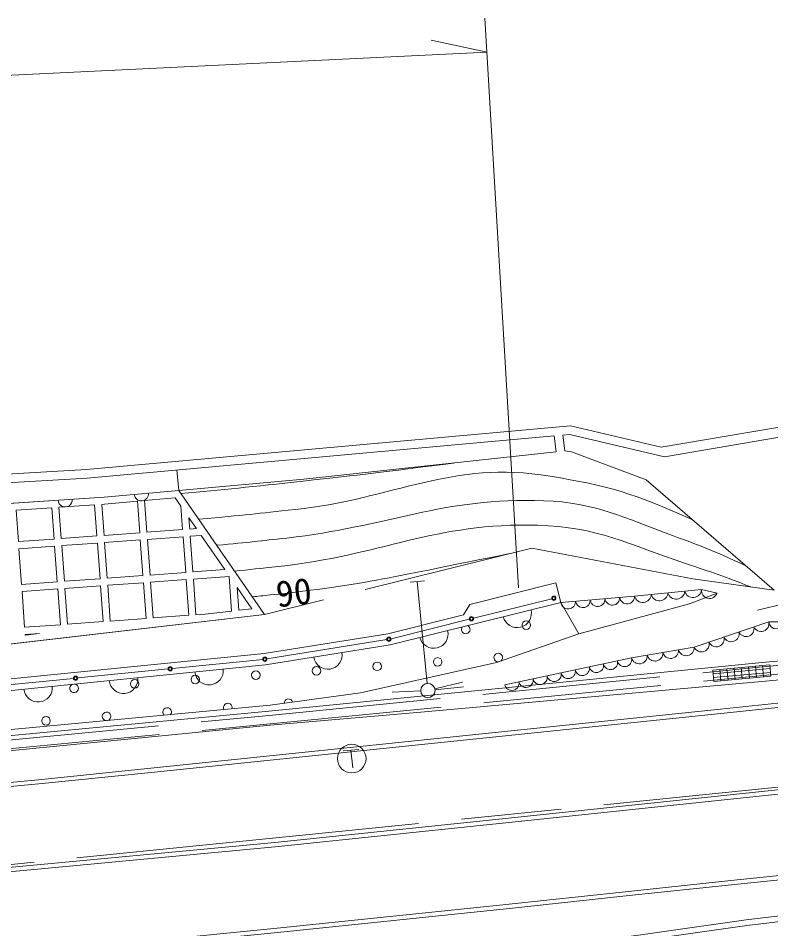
# Model space of a CAD drawing. Units: millimetres, scale not verified. Extents: x 40000 to 680000, y 20000 to 380000.
# Drawn here: x 406308 to 432589, y 274412 to 306211 of the extents above; entities that cross this region are included whole.
import ezdxf
from ezdxf.enums import TextEntityAlignment as Align

# ---------------------------------------------------------------- set-up
doc = ezdxf.new("R2010")
doc.units = ezdxf.units.MM
doc.header["$LTSCALE"] = 1000
doc.linetypes.add('CHAIN', pattern=[18.5, 12, -1.5, 3.5, -1.5])
doc.linetypes.add('DASHED', pattern=[7.5, 6, -1.5])
for name, color, linetype, lineweight in [('M-BGD', 7, 'Continuous', 13), ('M-BGD-EXST', 7, 'Continuous', 13), ('M-BMK', 2, 'CHAIN', 13), ('M-STR-HTXT', 7, 'Continuous', 13), ('M-STR-STRC', 7, 'Continuous', 13)]:
    doc.layers.add(name, color=color, linetype=linetype, lineweight=lineweight)
doc.styles.add('ＭＳ ゴシック', font='')
doc.styles.get('ＭＳ ゴシック').set_extended_font_data('MS Gothic')

msp = doc.modelspace()

# ---------------------------------------------------------------- linework, layer by layer
at = {"layer": 'M-BGD'}
for p, q in [((434769, 292256), (428766, 291233)), ((428766, 291233), (425596, 291980)), ((425093, 291064), (425023, 291627)), ((425574, 291676), (425322, 291654)), ((425391, 291101), (425322, 291654)), ((428881, 290897), (425574, 291676)), ((434848, 291915), (428881, 290897)), ((425629, 291068), (425391, 291101)), ((428239, 290089), (425629, 291068)), ((411913, 289721), (411849, 290437)), ((432710, 286235), (428239, 290089)), ((411913, 289721), (409304, 289487)), ((414908, 285391), (411913, 289721)), ((414908, 285391), (411913, 289721)), ((409304, 289487), (401601, 288967)), ((410721, 289363), (411790, 289459)), ((411790, 289459), (411988, 289173)), ((407481, 289113), (406233, 289029)), ((407560, 288024), (407481, 289113)), ((408977, 289214), (407730, 289130)), ((407730, 289130), (407810, 288042)), ((409056, 288133), (408977, 289214)), ((409227, 289231), (409324, 289238)), ((409227, 289231), (409306, 288151)), ((409324, 289238), (410472, 289341)), ((410552, 288243), (410472, 289341)), ((410721, 289363), (410802, 288261)), ((412048, 288352), (411988, 289173)), ((406233, 289029), (406313, 287933)), ((412268, 288767), (412298, 288370)), ((412268, 288767), (412531, 288387)), ((407810, 288042), (409056, 288133)), ((409306, 288151), (410552, 288243)), ((410802, 288261), (412048, 288352)), ((412066, 288103), (410820, 288011)), ((412158, 286856), (412066, 288103)), ((412298, 288370), (412531, 288387)), ((412696, 288149), (412316, 288121)), ((412316, 288121), (412407, 286874)), ((412696, 288149), (413522, 286956)), ((406313, 287933), (407560, 288024)), ((409074, 287884), (407828, 287793)), ((407828, 287793), (407919, 286546)), ((409166, 286637), (409074, 287884)), ((410570, 287993), (409324, 287902)), ((409324, 287902), (409415, 286655)), ((410662, 286747), (410570, 287993)), ((410820, 288011), (410911, 286765)), ((407578, 287775), (406332, 287683)), ((406332, 287683), (406423, 286437)), ((407670, 286528), (407578, 287775)), ((410911, 286765), (412158, 286856)), ((412407, 286874), (413522, 286956)), ((406423, 286437), (407670, 286528)), ((407919, 286546), (409166, 286637)), ((409415, 286655), (410662, 286747)), ((412176, 286607), (410929, 286515)), ((410929, 286515), (411020, 285269)), ((412267, 285360), (412176, 286607)), ((413672, 286716), (412425, 286625)), ((412425, 286625), (412516, 285378)), ((413760, 285509), (413672, 286716)), ((407688, 286279), (406441, 286187)), ((407779, 285032), (407688, 286279)), ((409184, 286388), (407937, 286297)), ((407937, 286297), (408028, 285050)), ((409275, 285141), (409184, 286388)), ((410680, 286497), (409433, 286406)), ((409433, 286406), (409524, 285159)), ((410771, 285251), (410680, 286497)), ((413950, 286336), (414009, 285538)), ((413950, 286336), (414465, 285591)), ((425087, 286491), (422078, 285741)), ((425256, 285811), (425087, 286491)), ((406441, 286187), (406532, 284941)), ((422206, 285258), (424941, 285939)), ((414465, 285591), (414009, 285538)), ((421860, 285378), (422078, 285741)), ((425256, 285811), (425889, 284712)), ((403761, 284093), (414908, 285391)), ((409524, 285159), (410771, 285251)), ((411020, 285269), (412267, 285360)), ((412516, 285378), (412835, 285401)), ((413760, 285509), (412835, 285401)), ((421860, 285378), (419214, 284718)), ((406532, 284941), (407779, 285032)), ((408028, 285050), (409275, 285141)), ((419327, 284540), (422061, 285222)), ((407055, 284728), (406550, 284691)), ((406550, 284691), (406552, 284670)), ((407055, 284728), (406552, 284670)), ((414995, 283836), (419180, 284510)), ((411691, 283501), (414846, 283817)), ((432283, 283711), (422734, 282769)), ((408387, 283171), (411542, 283486)), ((430597, 283050), (430560, 283448)), ((430572, 283315), (432564, 283498)), ((430585, 283183), (432576, 283365)), ((430846, 283073), (430809, 283471)), ((431095, 283095), (431058, 283494)), ((431344, 283118), (431307, 283516)), ((431593, 283141), (431556, 283539)), ((431842, 283164), (431805, 283562)), ((432090, 283187), (432054, 283585)), ((432339, 283209), (432303, 283608)), ((405083, 282840), (408238, 283156)), ((415102, 281527), (420369, 281971))]:
    msp.add_line(p, q, dxfattribs=at)
at = {"layer": 'M-BGD', "linetype": 'DASHED'}
for p, q in [((424245, 287704), (414908, 285391)), ((429867, 286631), (424245, 287704)), ((432710, 286235), (429867, 286631)), ((429748, 285759), (430716, 286136)), ((425889, 284712), (429748, 285759)), ((432298, 283561), (442046, 284450)), ((432327, 283263), (442075, 284151)), ((422749, 282620), (432298, 283561)), ((422778, 282321), (432327, 283263)), ((415074, 281863), (422749, 282620)), ((415102, 281564), (422778, 282321)), ((405230, 280930), (415074, 281863)), ((405260, 280631), (415102, 281564))]:
    msp.add_line(p, q, dxfattribs=at)
at = {"layer": 'M-BGD'}
for points in [[(425596, 291980), (408689, 290453), (401708, 290038), (392056, 290535), (389526, 291289)], [(425023, 291627), (408711, 290154), (401709, 289738), (392004, 290237), (388747, 291209)], [(411913, 289721), (416283, 290112), (425093, 291064)], [(390582, 289451), (401601, 288967), (409304, 289487), (411913, 289721)], [(432283, 283711), (442032, 284599), (446525, 285050), (454541, 285823), (462565, 286666), (468433, 287279), (476521, 288134), (488781, 289423)], [(425256, 285811), (427829, 286028), (430169, 286259), (430716, 286136)], [(376750, 280321), (383284, 280793), (395298, 281649), (405028, 282634), (414947, 283626), (419294, 284326), (425256, 285811)], [(391222, 283121), (403761, 284093), (414908, 285391)], [(423302, 282932), (427728, 283869), (429916, 284243), (432519, 285135), (433585, 285135)], [(425889, 284712), (423016, 283712), (418260, 282653), (415101, 282222), (405194, 281288), (395535, 280267), (392078, 279906), (385201, 279483), (381687, 279401), (376732, 279483)], [(419214, 284718), (414895, 284023), (404988, 283032), (395540, 282076), (383255, 281192), (380122, 280966)], [(392078, 279906), (395535, 280267), (405194, 281288), (415101, 282222), (418260, 282653), (423016, 283712), (425889, 284712)], [(442094, 283952), (432279, 283053), (420369, 281971)], [(376745, 279293), (381616, 279190), (385188, 279280), (392081, 279737), (395624, 280059), (405215, 281079), (415059, 282012), (422734, 282769)], [(415102, 281527), (405384, 280563), (395668, 279568), (392219, 279221), (385259, 278779), (381601, 278670), (376564, 278808), (371519, 279145)], [(422124, 273312), (426650, 274002), (431728, 274720), (439460, 275650), (447455, 276575), (455569, 277514), (463350, 278369)], [(422154, 273114), (426679, 273804), (431754, 274522), (439484, 275451), (447478, 276376), (455591, 277315), (463329, 278165)]]:
    msp.add_lwpolyline(points, dxfattribs=at)
msp.add_lwpolyline([(432588, 283232), (430597, 283050), (430560, 283448), (432552, 283630)], close=True, dxfattribs=at)
for centre, radius in [((425013, 285957), 75), ((425013, 285957), 60), ((425013, 285957), 50), ((422134, 285240), 75), ((422134, 285240), 60), ((422134, 285240), 50), ((424052, 285018), 150), ((419254, 284522), 75), ((419254, 284522), 60), ((419254, 284522), 50), ((414921, 283824), 75), ((414921, 283824), 60), ((414921, 283824), 50), ((418839, 283577), 150), ((420955, 283730), 150), ((411616, 283494), 75), ((411616, 283494), 60), ((411616, 283494), 50), ((414608, 283271), 150), ((416723, 283424), 150), ((408312, 283163), 75), ((408312, 283163), 60), ((408312, 283163), 50), ((410376, 282965), 150), ((412492, 283118), 150), ((407279, 281678), 150)]:
    msp.add_circle(centre, radius, dxfattribs=at)
for centre, radius, start, end in [((407947, 289395), 250, 183.8635, 3.8635), ((410609, 289604), 250, 185.1159, 5.1159), ((429287, 286220), 298, 194.8759, 356.4147), ((429872, 286278), 298, 194.8759, 356.4147), ((430449, 286229), 282, 173.8051, 340.7792), ((426027, 285885), 258, 186.6709, 2.9478), ((426542, 285928), 258, 186.6709, 2.9478), ((427056, 285971), 258, 186.6709, 2.9478), ((427571, 286015), 258, 186.6709, 2.9478), ((428117, 286104), 298, 194.8759, 356.4147), ((428702, 286162), 298, 194.8759, 356.4147), ((425512, 285841), 258, 186.6709, 2.9478), ((423731, 285431), 500, 193.9887, 13.9887), ((421936, 284865), 150, 143.1834, 64.794), ((431729, 284892), 276, 204.3821, 13.4217), ((432250, 285071), 276, 204.3821, 13.4217), ((432785, 285152), 267, 183.7017, 356.3001), ((420819, 284706), 500, 193.9887, 13.9887), ((431208, 284714), 276, 204.3821, 13.4217), ((430167, 284358), 276, 204.3821, 13.4217), ((430688, 284536), 276, 204.3821, 13.4217), ((417120, 283976), 500, 189.1493, 9.1493), ((423071, 283883), 150, 305.5302, 272.8511), ((428544, 284038), 279, 195.6686, 3.7773), ((429090, 284131), 279, 195.6686, 3.7773), ((429637, 284225), 279, 195.6686, 3.7773), ((426499, 283610), 251, 192.2491, 11.6408), ((426990, 283714), 251, 192.2491, 11.6408), ((427482, 283818), 251, 192.2491, 11.6408), ((427997, 283944), 279, 195.6686, 3.7773), ((412972, 283428), 500, 185.7135, 5.7135), ((425023, 283298), 251, 192.2491, 11.6408), ((425515, 283402), 251, 192.2491, 11.6408), ((426007, 283506), 251, 192.2491, 11.6408), ((409987, 283130), 500, 185.7135, 5.7135), ((423548, 282986), 251, 192.2491, 11.6408), ((424040, 283090), 251, 192.2491, 11.6408), ((424531, 283194), 251, 192.2491, 11.6408), ((407002, 282831), 500, 185.7135, 5.7135), ((408260, 282812), 150, 111.775, 79.652), ((415742, 282290), 150, 15.2161, 180.3432), ((411510, 281984), 150, 323.5126, 227.2615), ((413626, 282137), 150, 344.3595, 206.4146), ((409395, 281831), 150, 287.9167, 262.8573)]:
    msp.add_arc(centre, radius, start, end, dxfattribs=at)
for points, knots in [([(411987, 289614), (413472, 289747), (414449, 289843), (416263, 290044), (418316, 290272), (418975, 290351), (421512, 290677)], [0, 0, 0, 0, 1, 1, 1, 2, 2, 2, 2]), ([(412612, 288711), (414237, 288860), (414662, 288910), (415974, 289051), (419462, 289427), (421419, 290792), (424880, 290218), (426888, 289884), (427822, 289628), (429863, 288689)], [0, 0, 0, 0, 1, 1, 1, 2, 2, 2, 3, 3, 3, 3]), ([(431718, 287090), (430537, 287634), (430171, 287775), (429153, 288147), (427447, 288771), (426479, 289295), (424664, 289362), (421122, 289493), (419207, 288446), (415685, 288058), (414729, 287953), (414416, 287912), (413237, 287806)], [0, 0, 0, 0, 1, 1, 1, 2, 2, 2, 3, 3, 3, 4, 4, 4, 4]), ([(413861, 286905), (414389, 286953), (414746, 286995), (415395, 287065), (418956, 287445), (420869, 288608), (424448, 288507), (426531, 288448), (427637, 287832), (429613, 287171), (430549, 286858), (430950, 286723), (431891, 286349)], [0, 0, 0, 0, 1, 1, 1, 2, 2, 2, 3, 3, 3, 4, 4, 4, 4]), ([(423470, 287512), (419504, 286731), (418403, 286414), (415106, 286071), (414842, 286044), (414697, 286026), (414482, 286006)], [0, 0, 0, 0, 1, 1, 1, 2, 2, 2, 2])]:
    msp.add_open_spline(points, degree=3, knots=knots, dxfattribs=at)
at = {"layer": 'M-BGD-EXST'}
for p, q in [((419996, 286519), (420494, 286567)), ((420590, 282978), (420245, 286543)), ((433096, 285776), (432124, 285539)), ((420857, 282789), (421828, 283026)), ((420364, 282718), (419365, 282674)), ((420863, 282755), (421858, 282857)), ((417655, 280626), (418203, 280678)), ((417929, 280652), (417988, 280030))]:
    msp.add_line(p, q, dxfattribs=at)
for centre, radius in [((420614, 282730), 250), ((417957, 280354), 500)]:
    msp.add_circle(centre, radius, dxfattribs=at)
at = {"layer": 'M-BMK'}
msp.add_lwpolyline([(389070, 274969), (389945, 275040), (468164, 282906)], dxfattribs=at)
at = {"layer": 'M-STR-HTXT'}
for p, q in [((422598, 306211), (423783, 286315)), ((422682, 305026), (420728, 305449)), ((422682, 305026), (376775, 302799))]:
    msp.add_line(p, q, dxfattribs=at)
at = {"layer": 'M-STR-STRC'}
for points in [[(488911, 288116), (476639, 286833), (468639, 286016), (454718, 284538), (438798, 282919), (430828, 282082), (422850, 281255), (410941, 280023), (407012, 279619), (403015, 279246), (399019, 278860), (395037, 278552), (391092, 278288), (383167, 277878), (379315, 277842), (375494, 277943), (371558, 278226)], [(488925, 287967), (476655, 286684), (468655, 285867), (454734, 284388), (438814, 282770), (430844, 281933), (422866, 281106), (410956, 279873), (407026, 279470), (403029, 279097), (399032, 278711), (395047, 278403), (391101, 278138), (383171, 277728), (379314, 277692), (375487, 277793), (371544, 278077)], [(369592, 275380), (375372, 274806), (383312, 274677), (391312, 275120), (399287, 275768), (415282, 277274), (423223, 278106), (435053, 279348), (443069, 280183), (451057, 281016), (458987, 281865), (468182, 282815)], [(369596, 275530), (375381, 274956), (383309, 274827), (391302, 275270), (399274, 275918), (415267, 277423), (423207, 278255), (435038, 279498), (443053, 280332), (451041, 281165), (458972, 282015), (468162, 282963)], [(489475, 282165), (475035, 280638), (469192, 280028), (463297, 279434), (455308, 278589), (447345, 277767), (439360, 276938), (431417, 276118), (427402, 275695), (423452, 275270), (415462, 274446), (407513, 273655), (403582, 273305), (395639, 272566), (387503, 272035), (379358, 271786), (375189, 271952), (371052, 272265)], [(489489, 282015), (475051, 280488), (469207, 279879), (463313, 279285), (455324, 278439), (447361, 277618), (439375, 276789), (431433, 275969), (427418, 275546), (423467, 275121), (415477, 274297), (407527, 273506), (403596, 273156), (395651, 272417), (387510, 271885), (379357, 271636), (375181, 271803), (371037, 272116)]]:
    msp.add_lwpolyline(points, dxfattribs=at)

# ---------------------------------------------------------------- texts
at = {"layer": 'M-BGD-EXST', "style": 'ＭＳ ゴシック'}
msp.add_text('90', height=916.4, rotation=6.61, dxfattribs=at).set_placement((415930, 286162), align=Align.MIDDLE_CENTER)

doc.saveas('drawing.dxf')
